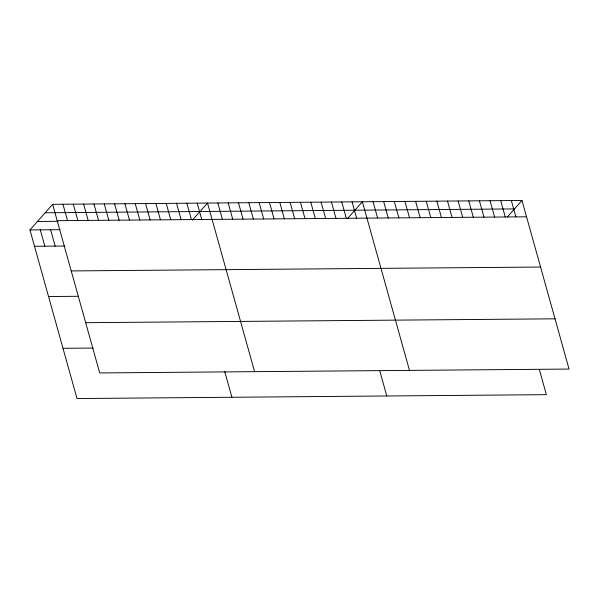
<?xml version="1.0" encoding="UTF-8"?>
<svg xmlns="http://www.w3.org/2000/svg" width="599" height="599" viewBox="0 0 599 599"><rect width="100%" height="100%" fill="white"/><g stroke="black" fill="none" stroke-linecap="round" stroke-linejoin="round"><path stroke-width="0.9" d="M539.355 369.546L546.37 394.666L77.024 398.545L29.95 229.934L52.63 204.334L521.976 200.455L569.05 369.066L99.711 372.945L52.63 204.334M192.316 220.207L207.516 203.054L254.59 371.665M347.749 218.306L362.395 201.773L409.476 370.384M507.331 216.988L521.976 200.455M45.15 212.78L514.489 208.909M57.197 220.679L526.536 216.808M37.438 221.48L58.088 221.308M29.95 229.934L60.065 229.679M34.517 246.279L64.632 246.032M71.229 270.928L540.568 267.049M48.541 296.527L78.656 296.28M85.679 322.696L555.018 318.825M63 348.296L93.115 348.049M511.336 200.545L515.896 216.89M500.697 200.635L505.256 216.98M490.057 200.717L494.624 217.07M479.417 200.807L483.985 217.152M468.777 200.897L473.345 217.242M458.145 200.987L462.705 217.332M447.505 201.069L452.065 217.422M436.866 201.159L441.433 217.504M426.226 201.249L430.793 217.594M415.586 201.331L420.154 217.684M404.946 201.421L409.514 217.774M394.314 201.511L398.874 217.856M383.674 201.601L388.234 217.946M373.035 201.683L377.602 218.036M352.07 201.856L356.637 218.208M341.744 201.945L346.312 218.291M379.781 370.863L386.789 395.984M331.419 202.028L335.987 218.38M321.094 202.118L325.661 218.463M310.769 202.2L315.336 218.545M300.443 202.282L305.011 218.635M290.118 202.372L294.686 218.717M279.793 202.455L284.36 218.8M269.468 202.544L274.035 218.89M259.142 202.627L263.702 218.972M248.817 202.709L253.377 219.062M238.492 202.799L243.052 219.144M228.167 202.881L232.726 219.227M217.841 202.964L222.401 219.316M197.191 203.136L201.751 219.489M186.866 203.226L191.425 219.571M224.662 371.305L231.91 397.264M176.54 203.308L181.1 219.653M166.215 203.39L170.775 219.743M155.89 203.48L160.45 219.826M145.564 203.563L150.124 219.908M135.232 203.645L139.799 219.998M124.906 203.735L129.474 220.08M114.581 203.817L119.149 220.17M104.256 203.907L108.823 220.252M93.931 203.989L98.498 220.335M83.605 204.072L88.173 220.425M73.28 204.162L77.848 220.507M62.955 204.244L67.522 220.589M50.601 229.761L55.168 246.107M40.275 229.844L44.843 246.189"/></g></svg>
